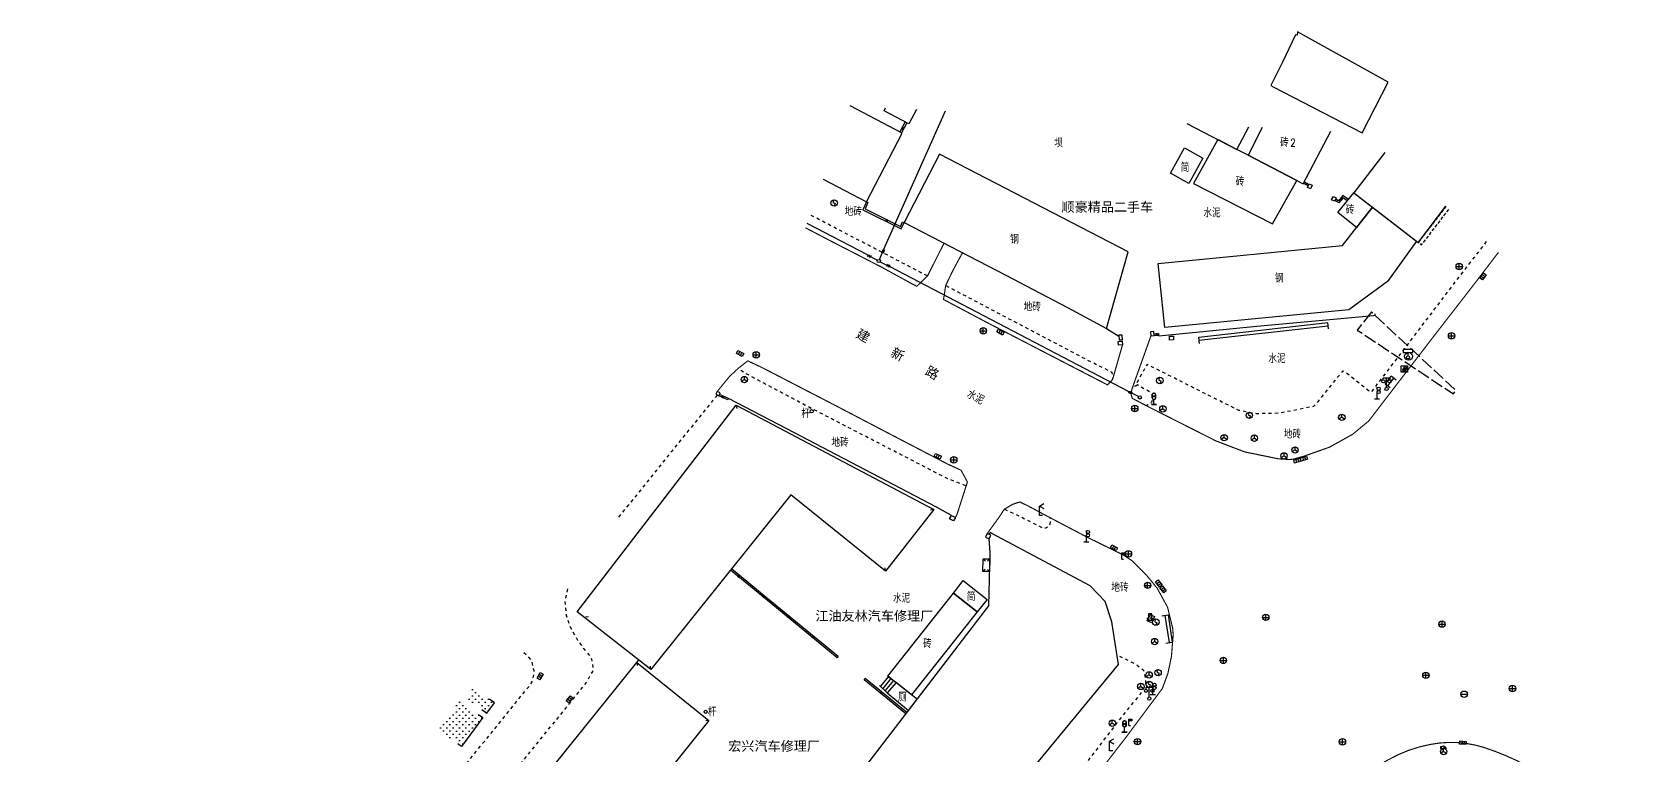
# Model space of a CAD drawing. Extents: x 5235 to 6165, y 11896 to 12757.
# Drawn here: x 5791.2 to 6040.7, y 12630.7 to 12743.6 of the extents above; entities that cross this region are included whole.
import ezdxf
from ezdxf.enums import TextEntityAlignment as Align

# ---------------------------------------------------------------- set-up
doc = ezdxf.new("R2010")
doc.units = 0
doc.header["$LTSCALE"] = 0.5
for name, pattern in [('X3', [5, 4, -1]), ('X32', [1.5, 1, -0.5]), ('X6', [2, 1, -1])]:
    doc.linetypes.add(name, pattern=pattern)
doc.layers.get('0').update_dxf_attribs({"linetype": 'CONTINUOUS'})
for name, color, linetype in [('COMPONENT', 4, 'CONTINUOUS'), ('DLDW', 11, 'CONTINUOUS'), ('DLSS', 4, 'CONTINUOUS'), ('DMTZ', 3, 'CONTINUOUS'), ('GXYZ', 2, 'CONTINUOUS'), ('JMD', 6, 'CONTINUOUS'), ('ZJ', 7, 'CONTINUOUS')]:
    doc.layers.add(name, color=color, linetype=linetype)
doc.styles.add('HZ', font='rs.shx', dxfattribs={"width": 0.8, "bigfont": 'hztxt.shx'})
doc.styles.add('宋体', font='')
doc.styles.add('等线体', font='simhei.ttf')
doc.styles.get('宋体').set_extended_font_data('SimSun')
doc.linetypes.add('10422', pattern='A,2,[150,AAA.SHX,S=1,R=0,X=0,Y=1],2,[177,AAA.SHX,S=1,R=0,X=0,Y=0.8],1e-09', length=4)
doc.linetypes.add('444', pattern='A,4.5,[145,AAA.SHX,S=1,R=0,X=0,Y=1],4.5,-0.5,[146,AAA.SHX,S=1,R=0,X=0,Y=0],-0.5', length=10)
pattern_1 = [(359.923406793, (-471936.39074, -3501704.4705), (0.50066795487, 0.49933115161), [0, -1]), (359.923406793, (-471935.89007, -3501703.9712), (0.50066795487, 0.49933115161), [0, -1])]

# ---------------------------------------------------------------- blocks, each defined once
blk = doc.blocks.new('gc041')
for p, q in [((-1, 0.5), (1, 0.5)), ((-1, -0.5), (-1, 0.5)), ((-0.33, 0.5), (-0.33, -0.5)), ((0.33, 0.5), (0.33, -0.5)), ((1, 0.5), (1, -0.5)), ((1, -0.5), (-1, -0.5))]:
    blk.add_line(p, q)
blk = doc.blocks.new('gcbj0612')
for p, q in [((-0.75, 0.26), (0.16, 0.53)), ((-0.57, -0.34), (0.34, -0.07))]:
    blk.add_line(p, q)
at = {"flags": 128}
for points in [[(-0.73, 0.26), (-0.77, 0.25), (-0.79, 0.23), (-0.81, 0.19), (-0.83, 0.15), (-0.84, 0.1), (-0.84, 0.05), (-0.84, -0.01), (-0.83, -0.07), (-0.81, -0.12), (-0.79, -0.18), (-0.77, -0.23), (-0.74, -0.27), (-0.7, -0.3), (-0.67, -0.33), (-0.63, -0.34), (-0.6, -0.34), (-0.57, -0.34), (-0.54, -0.32), (-0.51, -0.29), (-0.49, -0.25), (-0.48, -0.2), (-0.47, -0.15), (-0.47, -0.1), (-0.48, -0.04), (-0.49, 0.02), (-0.51, 0.07), (-0.54, 0.13), (-0.56, 0.17), (-0.6, 0.21), (-0.63, 0.24), (-0.67, 0.26), (-0.7, 0.27)], [(-0.71, 0.18), (-0.72, 0.17), (-0.75, 0.12), (-0.75, 0.04), (-0.74, -0.06), (-0.7, -0.15), (-0.66, -0.22), (-0.62, -0.25), (-0.6, -0.26), (-0.59, -0.24), (-0.57, -0.2), (-0.56, -0.12), (-0.58, -0.02), (-0.61, 0.08), (-0.66, 0.14), (-0.7, 0.17)]]:
    blk.add_lwpolyline(points, close=True, dxfattribs=at)
blk.add_lwpolyline([(0.3, -0.08), (0.33, -0.07), (0.36, -0.05), (0.38, -0.02), (0.4, 0.02), (0.41, 0.07), (0.42, 0.12), (0.41, 0.18), (0.41, 0.23), (0.39, 0.29), (0.37, 0.35), (0.35, 0.4), (0.32, 0.44), (0.28, 0.48), (0.25, 0.51), (0.21, 0.52), (0.18, 0.53), (0.15, 0.52)], dxfattribs=at)
at = {"extrusion": (0, 0, -1), "flags": 128}
blk.add_lwpolyline([(-0.4, 0.25), (-0.51, 0.28), (-0.61, 0.29), (-0.69, 0.27), (-0.77, 0.2), (-0.81, 0.09), (-0.82, -0.01), (-0.8, -0.06), (-0.76, -0.08), (-0.7, -0.09), (-0.64, -0.09), (-0.59, -0.07), (-0.57, -0.04), (-0.59, -0.01), (-0.63, 0.02), (-0.69, 0.03), (-0.75, 0.03), (-0.79, 0.02), (-0.84, -0.01), (-0.89, -0.1), (-0.91, -0.19), (-0.9, -0.29), (-0.87, -0.38)], dxfattribs=at)
blk.add_lwpolyline([(-0.09, -0.2), (-0.22, -0.54), (0.05, -0.54)], close=True)
blk = doc.blocks.new('gc048')
for q in [(-0.87, -0.5), (0, 1), (0.87, -0.5)]:
    blk.add_line((0, 0), q)
blk.add_circle((0, 0), 1)
blk = doc.blocks.new('gc043')
for p, q in [((-1, 0), (1, 0)), ((0, -1), (0, 1))]:
    blk.add_line(p, q)
blk.add_circle((0, 0), 1)
blk = doc.blocks.new('GC042')
blk.add_line((-1, 0), (1, 0))
blk.add_circle((0, 0), 1)
blk = doc.blocks.new('gc050')
for p, q in [((0, 1), (-0.38, 0.18)), ((-0.38, 0.18), (0.38, -0.18)), ((0, -1), (0.38, -0.18))]:
    blk.add_line(p, q)
blk.add_circle((0, 0), 1)
blk = doc.blocks.new('gc299')
for points in [[(-0.8, 0), (0, 0), (0.8, 0)], [(0, 3.1), (0, 3.6)], [(0, 3.1), (0, 2.1)], [(0, 1.6), (0, 2.1)], [(0, 0), (0, 1.6)]]:
    blk.add_lwpolyline(points)
for centre in [(0.5, 3.1), (0.5, 2.1)]:
    blk.add_circle(centre, 0.5)
blk = doc.blocks.new('gc298')
for points in [[(-0.8, 0), (0.8, 0), (-0.8, 0)], [(0, 0), (0, 1.6)]]:
    blk.add_lwpolyline(points)
at = {"flags": 128}
blk.add_lwpolyline([(0, 3.6), (-0.12, 3.58), (-0.23, 3.53), (-0.34, 3.45), (-0.44, 3.34), (-0.52, 3.2), (-0.58, 3.05), (-0.63, 2.87), (-0.65, 2.69), (-0.65, 2.51), (-0.63, 2.33), (-0.58, 2.15), (-0.52, 2), (-0.44, 1.86), (-0.34, 1.75), (-0.23, 1.67), (-0.12, 1.62), (0, 1.6), (0.12, 1.62), (0.23, 1.67), (0.34, 1.75), (0.44, 1.86), (0.52, 2), (0.58, 2.15), (0.63, 2.33), (0.65, 2.51), (0.65, 2.69), (0.63, 2.87), (0.58, 3.05), (0.52, 3.2), (0.44, 3.34), (0.34, 3.45), (0.23, 3.53), (0.12, 3.58)], close=True, dxfattribs=at)
for centre in [(0, 3.1), (0, 2.1)]:
    blk.add_circle(centre, 0.5)
blk = doc.blocks.new('GC097')
for p, q in [((-1, 2.92), (-1, 3.52)), ((-1, 3.52), (1, 3.52)), ((0, 0.52), (0, 3.52)), ((1, 3.52), (1, 2.92))]:
    blk.add_line(p, q)
for centre in [(-1, 2.42), (0.01, 0), (1, 2.42)]:
    blk.add_circle(centre, 0.5)
blk = doc.blocks.new('GC052')
for p, q in [((0, 3), (1.38, 3.81)), ((0, 0), (0, 3)), ((0, 3), (1.38, 2.19)), ((1, 0), (0, 0))]:
    blk.add_line(p, q)
blk = doc.blocks.new('gc002')
at = {"linetype": 'Continuous'}
blk.add_hatch(color=256, dxfattribs=at).paths.add_polyline_path([(0.5, 0.5), (-0.5, 0.5), (-0.5, -0.5), (0.5, -0.5)])
blk.add_lwpolyline([(-0.5, -0.5), (0.5, -0.5), (0.5, 0.5), (-0.5, 0.5), (-0.5, -0.5)])
blk = doc.blocks.new('gc170')
at = {"linetype": 'Continuous'}
blk.add_circle((0, 0), 0.5, dxfattribs=at)
blk = doc.blocks.new('gcbj0305')
for points in [[(-1.01, 1.01), (1.01, 1.01), (1.01, -1.01), (-1.01, -1.01)], [(-0.47, 0.01), (-0.39, -0.06), (-0.31, 0.01), (-0.39, 0.09)], [(0.13, 0.3), (0.13, -0.79), (0.15, -0.85), (0.24, -0.85), (0.28, -0.8), (0.28, -0.15), (0.33, -0.15), (0.33, -0.8), (0.36, -0.85), (0.44, -0.85), (0.49, -0.8), (0.49, 0.3), (0.52, 0.3), (0.52, -0.11), (0.55, -0.14), (0.6, -0.14), (0.64, -0.09), (0.64, 0.43), (0.53, 0.54), (0.14, 0.54), (0.03, 0.45), (-0.06, 0.26), (-0.33, 0.26), (-0.36, 0.24), (-0.36, 0.18), (-0.34, 0.15), (-0.01, 0.14), (0.11, 0.31)], [(-0.4, -0.13), (-0.31, -0.2), (-0.25, -0.13), (-0.33, -0.06)], [(-0.4, -0.25), (-0.3, -0.25), (-0.3, -0.35), (-0.4, -0.35)]]:
    blk.add_lwpolyline(points, close=True)
blk.add_lwpolyline([(-0.6, -0.18), (-0.47, -0.82), (-0.21, -0.82), (-0.09, -0.16)])
blk.add_circle((0.3, 0.72), 0.128)
blk = doc.blocks.new('gc292')
blk.add_lwpolyline([(0, 1.5), (1.5, 1.5), (1.5, 2.5), (-1.5, 2.5), (-1.5, 1.5)], close=True)
blk.add_lwpolyline([(0, 0.5), (0, 1.5)])
blk.add_circle((0, 0), 0.5)
blk = doc.blocks.new('gc013a')
at = {"linetype": 'Continuous'}
blk.add_line((0.5, 0), (4, 0), dxfattribs=at)
at = {"linetype": 'Continuous', "flags": 128}
for points in [[(2.77, 0.35), (3.38, 0), (2.77, -0.35)], [(3.39, 0.35), (4, 0), (3.39, -0.35)]]:
    blk.add_lwpolyline(points, dxfattribs=at)
blk = doc.blocks.new('gcbj0213')
for p, q in [((0, 0), (0, 2)), ((0, 2), (1, 2)), ((1, 1.5), (0, 1.5)), ((0, 0), (0.5, 0)), ((1, 2), (1, 1.5))]:
    blk.add_line(p, q)
blk = doc.blocks.new('A$C28A84825')
at = {"linetype": 'Continuous', "const_width": 0.2, "flags": 128}
blk.add_lwpolyline([(0.33, 1.43), (0.13, 0.73), (0.53, 0.73), (0.33, 0.03)], dxfattribs=at)
blk = doc.blocks.new('gc314')
for p, q in [((-0.5, 0.5), (-1, 0.5)), ((-1, 0), (1, 0)), ((0.5, 0), (0.5, 0.5)), ((0.5, 0.5), (1, 0.5))]:
    blk.add_line(p, q)
blk.add_lwpolyline([(-0.5, 0), (0.5, 0), (0.5, 2), (-0.5, 2)], close=True)
blk.add_blockref('A$C28A84825', (-0.33, 0.27))

msp = doc.modelspace()

# ---------------------------------------------------------------- hatches: boundary and pattern name
at = {"layer": 'DLDW', "linetype": 'Continuous'}
h = msp.add_hatch(dxfattribs=at)
h.set_pattern_fill('1061', color=256, scale=0.5, angle=-0.0766, style=0)
h.set_pattern_definition(pattern_1)
h.paths.add_polyline_path([(5858.97, 12639.66), (5862.29, 12637.23), (5863.47, 12638.84), (5860.15, 12641.27)])
h = msp.add_hatch(dxfattribs=at)
h.set_pattern_fill('1061', color=256, scale=0.5, angle=-0.0766, style=0)
h.set_pattern_definition(pattern_1)
h.paths.add_polyline_path([(5861.66, 12636.54), (5858.33, 12632.01), (5854.65, 12634.72), (5857.98, 12639.25)])

# ---------------------------------------------------------------- linework, layer by layer
for p, q in [((5973.46, 12695.96), (5993.62, 12698.25)), ((5973.51, 12695.47), (5993.67, 12697.75)), ((5993.73, 12697.25), (5993.62, 12698.25)), ((5973.57, 12694.97), (5973.46, 12695.96)), ((6002.6, 12688.64), (6003.53, 12689.85)), ((6003.39, 12688.03), (6002.6, 12688.64)), ((6003, 12688.34), (6003.93, 12689.55)), ((6004.33, 12689.24), (6003.53, 12689.85)), ((5967.7, 12652.42), (5968.69, 12652.57)), ((5968.19, 12652.49), (5968.83, 12648.26)), ((5968.69, 12652.57), (5969.33, 12648.33)), ((5968.34, 12648.19), (5969.33, 12648.33))]:
    msp.add_line(p, q, dxfattribs=at)
at = {"layer": 'DLDW', "linetype": 'X3', "flags": 128}
msp.add_lwpolyline([(6000.43, 12699.89), (5998.23, 12697.07), (6013.24, 12687.1), (6013.66, 12687.62)], close=True, dxfattribs=at)
at = {"layer": 'DLDW', "linetype": 'Continuous', "flags": 128}
msp.add_lwpolyline([(5926.19, 12642.04), (5924.83, 12640.44), (5924.83, 12640.44), (5928.14, 12637.68), (5929.48, 12639.42), (5928.63, 12640.1)], close=True, dxfattribs=at)
for points in [[(5861.51, 12637.8), (5862.29, 12637.23), (5863.47, 12638.84), (5862.67, 12639.43)], [(5860.98, 12637.04), (5861.66, 12636.54), (5858.33, 12632.01), (5857.72, 12632.46)]]:
    msp.add_lwpolyline(points, dxfattribs=at)
at = {"layer": 'DLDW', "linetype": 'Continuous'}
msp.add_circle((6006.24, 12692.95), 0.606, dxfattribs=at)
at = {"layer": 'DLSS', "linetype": 'X6', "flags": 128}
for points in [[(5931.1, 12705.51), (5926.67, 12707.82), (5912.78, 12715.05)], [(6018.39, 12710.88), (6014.5, 12705.88), (6008.6, 12698.13), (6000.35, 12687.33), (5996.42, 12690.45), (5995.94, 12690.65), (5991.42, 12685.13), (5986.1, 12684.08), (5982.47, 12683.99), (5979.74, 12684.52), (5975.17, 12686.79), (5965.39, 12691.71), (5963.46, 12688.22)], [(5959.23, 12688.5), (5959.95, 12689.23), (5960.11, 12689.67), (5959.93, 12690.46), (5956.27, 12692.28), (5933.94, 12704.02)], [(5937.08, 12672.74), (5934.18, 12673.88), (5912.39, 12685.13), (5902.58, 12690.35), (5901.49, 12691.04)], [(5898.25, 12686.92), (5897.49, 12685.97), (5891.16, 12678.15), (5882.83, 12667.82)], [(5943.1, 12669.08), (5944.93, 12668.29), (5949.19, 12666.12), (5949.59, 12666.2), (5949.94, 12666.34), (5950.19, 12666.57), (5950.27, 12666.78), (5950.31, 12667.15), (5950.28, 12667.75)], [(5874.9, 12656.65), (5874.47, 12654.65), (5874.67, 12652.54), (5875.28, 12650.72), (5876.45, 12648.62), (5877.43, 12647.27), (5878.37, 12646.16), (5878.64, 12645.66), (5878.86, 12644.32), (5878.78, 12643.77), (5877.8, 12642.02), (5875.82, 12639.59), (5868.89, 12631.03), (5864.62, 12625.79), (5847.72, 12604.86), (5821.7, 12572.64), (5809.56, 12557.69), (5794.9, 12539.62), (5790.58, 12534.22), (5782.43, 12524.16), (5766.5, 12504.42), (5747.8, 12481.36), (5747.44, 12480.93), (5746.47, 12480.52), (5742.94, 12476.15), (5732.27, 12462.99), (5727.4, 12456.99), (5720.76, 12448.77), (5718.47, 12445.98), (5718.01, 12445.62), (5717.54, 12445.35), (5716.85, 12445.13), (5716, 12444.97), (5715.62, 12444.93), (5715.22, 12444.93), (5714.63, 12445.05), (5714.19, 12445.19), (5713.77, 12445.4), (5713.41, 12445.63), (5706.7, 12450.8), (5692.14, 12462.01), (5682.04, 12469.79), (5654.58, 12490.89), (5647.45, 12496.35), (5647.45, 12496.35), (5646.13, 12497.37), (5645.66, 12497.84), (5645.37, 12498.18), (5644.99, 12498.8), (5644.6, 12499.66), (5644.47, 12500.08), (5644.42, 12500.49), (5644.41, 12501.03), (5644.46, 12501.42), (5644.59, 12501.9), (5644.86, 12502.4), (5651.15, 12510.63), (5654.15, 12514.55), (5654.57, 12515.1)], [(5843.75, 12612.78), (5844.33, 12612.82), (5845.23, 12613.1), (5846.09, 12613.52), (5846.93, 12614.38), (5855.34, 12624.71), (5866.21, 12638.16), (5869.09, 12641.7), (5869.41, 12642.27), (5869.58, 12642.95), (5869.67, 12643.85), (5869.27, 12645.45), (5868.68, 12646.16), (5867.9, 12646.79)], [(5924.55, 12588.61), (5925.81, 12590.19), (5931.15, 12597.11), (5942.17, 12611.54), (5951.19, 12623.28), (5960.36, 12635.23), (5964.43, 12640.31), (5965.18, 12641.63), (5965.2, 12642.46), (5964.96, 12643.75), (5964.8, 12643.97), (5963.46, 12644.96), (5960.7, 12646.32)]]:
    msp.add_lwpolyline(points, dxfattribs=at)
at = {"layer": 'DLSS', "linetype": 'Continuous', "const_width": 0.175, "flags": 128}
for points in [[(5912.04, 12713.04), (5916.1, 12710.92), (5924.01, 12706.85), (5928.58, 12704.34), (5929.44, 12703.9), (5931.1, 12705.51), (5932.24, 12707.76), (5933.69, 12710.63)], [(5936.57, 12709.14), (5935.04, 12706.31), (5933.94, 12704.02), (5933.61, 12701.84), (5940.14, 12698.38), (5959.23, 12688.5), (5959.95, 12689.23), (5960.11, 12689.67), (5961.55, 12694.72)], [(5966.01, 12696.18), (5963.08, 12687.98), (5962.88, 12687.13), (5963.08, 12686.41), (5965.09, 12685.35), (5976.12, 12679.77), (5980.65, 12678.04), (5985.9, 12676.96), (5987.71, 12676.85), (5988.34, 12676.93), (5989.95, 12677.38), (5993.9, 12678.78), (5997.52, 12680.8), (6000.03, 12682.87), (6002.13, 12685.62), (6010.22, 12696.15), (6016.78, 12704.61), (6020.29, 12709.21)], [(5935.46, 12667.82), (5935.71, 12668.26), (5937.34, 12673.35), (5936.34, 12675.18), (5934.25, 12676.14), (5926.14, 12680.36), (5916, 12685.66), (5905.24, 12691.22), (5903.03, 12692.26), (5901.49, 12691.04), (5900.22, 12689.86), (5898.63, 12687.93), (5898.27, 12687.48)], [(5954.35, 12623.45), (5961.97, 12633.29), (5967.78, 12641.08), (5968.65, 12643.42), (5969.21, 12646.12), (5969.48, 12649.51), (5969.39, 12650.58), (5968.59, 12653.81), (5966.98, 12656.75), (5965.34, 12658.75), (5963.11, 12660.99), (5961.77, 12661.9), (5960.17, 12662.69), (5956.07, 12664.71), (5950.28, 12667.75), (5946.81, 12669.6), (5945.54, 12670.22), (5944.38, 12669.85), (5943.1, 12669.08), (5942.27, 12667.82), (5940.43, 12665.28)]]:
    msp.add_lwpolyline(points, dxfattribs=at)
at = {"layer": 'DLSS', "linetype": 'X6', "flags": 128}
msp.add_lwpolyline([(5965.09, 12685.35, 0.718073), (5965.94, 12687.31), (5965.94, 12687.31), (5963.91, 12688.5), (5963.08, 12687.98)], format="xyb", dxfattribs=at)
at = {"layer": 'DLSS', "linetype": 'Continuous', "const_width": 0.175, "elevation": 520.04, "flags": 128}
msp.add_lwpolyline([(5981.31, 12590.9), (5976.94, 12594.22, -0.186611), (5975.85, 12596.96), (5998.83, 12626.8, -0.084245), (6003.08, 12629.96, -0.084137), (6009.66, 12632.36, -0.12525), (6018.01, 12631.89, -0.031205), (6023.22, 12629.8), (6039.22, 12621.54, -0.41424), (6040.36, 12618.3), (6039.5, 12616.71)], format="xyb", dxfattribs=at)
at = {"layer": 'DMTZ', "linetype": '10422', "flags": 128}
msp.add_lwpolyline([(5942.65, 12622.3), (5946.02, 12626.7), (5946.74, 12627.59), (5960.93, 12644.83)], dxfattribs=at)
at = {"layer": 'GXYZ', "linetype": 'Continuous'}
for p, q in [((5924.31, 12709.69), (5933.93, 12731.28)), ((5921.72, 12708.79), (5912.29, 12713.7)), ((5962.5, 12687.47), (5925.27, 12706.93))]:
    msp.add_line(p, q, dxfattribs=at)
at = {"layer": 'GXYZ', "linetype": 'Continuous', "flags": 128}
msp.add_lwpolyline([(5965.4, 12651.65), (5965.81, 12652.66), (5966.57, 12652.36), (5966.16, 12651.35)], close=True, dxfattribs=at)
at = {"layer": 'JMD', "linetype": 'Continuous'}
for p, q in [((5901.24, 12685.32), (5901.35, 12684.84)), ((5932.07, 12669.02), (5931.58, 12668.92)), ((5939.8, 12661.36), (5940.15, 12660.99)), ((5940.85, 12661.33), (5940.48, 12660.98)), ((5924.53, 12659.44), (5924.48, 12659.93)), ((5939.76, 12659.36), (5940.12, 12659.71)), ((5940.8, 12659.34), (5940.46, 12659.7)), ((5877.67, 12652.27), (5878.17, 12652.34)), ((5885.7, 12645.17), (5885.76, 12644.68)), ((5887.9, 12644.08), (5887.84, 12644.57)), ((5925.01, 12642.97), (5923.77, 12641.43)), ((5925.4, 12642.66), (5924.12, 12641.1)), ((5925.79, 12642.35), (5924.48, 12640.77)), ((5926.19, 12642.04), (5924.83, 12640.44)), ((5896.97, 12636.08), (5896.47, 12636.02))]:
    msp.add_line(p, q, dxfattribs=at)
at = {"layer": 'JMD', "linetype": 'Continuous', "flags": 128}
for points in [[(5998.99, 12727.87), (5999.01, 12727.89), (6003.05, 12735.77), (5988.88, 12743.62), (5988.83, 12743.13), (5988.6, 12743.16), (5986.58, 12738.9), (5984.72, 12735.25), (5985.12, 12735.07)], [(5971.92, 12719.95), (5969.06, 12721.55), (5971.26, 12725.5), (5974.12, 12723.91)], [(5976.46, 12726.82), (5972.65, 12719.97), (5985, 12713.63), (5988.81, 12720.41), (5981.17, 12724.38), (5979.44, 12725.28), (5979.44, 12725.28)], [(5927.45, 12713.87), (5943.32, 12705.64), (5952.96, 12700.58), (5959.08, 12697.33), (5962.45, 12709.27), (5932.98, 12724.54)], [(5990.91, 12719.12), (5990.46, 12719.35), (5990.74, 12719.9), (5991.19, 12719.67)], [(5994.68, 12717.17), (5994.23, 12717.4), (5994.52, 12717.95), (5994.96, 12717.72)], [(5998.13, 12713.1), (5995.19, 12715.4), (5995.19, 12715.4), (5995.19, 12715.4), (5997.7, 12718.48), (6000.6, 12716.26)], [(6007.51, 12710.96), (6002.96, 12704.63), (5996.92, 12700.23), (5968.16, 12697.48), (5967.12, 12707.48), (5995.91, 12710.25), (6000.6, 12716.26)], [(5960.93, 12694.69), (5960.88, 12695.28), (5961.5, 12695.33), (5961.55, 12694.74)], [(5961.55, 12695.55), (5961.49, 12696.29), (5961, 12696.25), (5961.05, 12695.52)], [(5966.45, 12696.82), (5965.95, 12696.79), (5965.99, 12696.18), (5966.49, 12696.21)], [(5968.93, 12695.5), (5968.9, 12696.1), (5969.53, 12696.12), (5969.55, 12695.53)], [(5932.07, 12669.02), (5924.53, 12659.44), (5909.74, 12671.34), (5887.9, 12644.08), (5876.39, 12653.09), (5901.24, 12685.32)], [(5898.73, 12687.25), (5898.27, 12687.48), (5898.04, 12687.03), (5898.49, 12686.79)], [(5934.84, 12668.12), (5935.46, 12667.82), (5935.15, 12667.25), (5934.54, 12667.58)], [(5940.17, 12664.7), (5940.75, 12664.44), (5941.01, 12665.02), (5940.43, 12665.28)], [(5940.8, 12659.34), (5939.76, 12659.36), (5939.8, 12661.36), (5940.85, 12661.33)], [(5938.87, 12653.04), (5935.15, 12655.98), (5936.67, 12657.97), (5940.42, 12655)], [(5924.91, 12643.04), (5935.15, 12655.98), (5938.87, 12653.04), (5928.63, 12640.1)], [(5885.7, 12645.17), (5896.97, 12636.08), (5877.83, 12612.22), (5866.55, 12621.37)]]:
    msp.add_lwpolyline(points, close=True, dxfattribs=at)
for points in [[(5914.83, 12720.62), (5921.56, 12717.11), (5927.17, 12727.8), (5919.03, 12732.06)], [(5929.41, 12731.52), (5928.2, 12729.26), (5924.32, 12731.31), (5924.56, 12731.77)], [(5927.9, 12729.42), (5927.02, 12727.87)], [(5971.63, 12729.31), (5979.44, 12725.28), (5981.31, 12728.8)], [(5983.4, 12728.69), (5981.17, 12724.38), (5989.8, 12719.9), (5994.08, 12728.13)], [(6002.53, 12724.78), (5997.7, 12718.48), (6007.76, 12710.76), (6008, 12711.07), (6012.09, 12716.4)], [(5989.97, 12720.23), (5990.69, 12719.8)], [(5996.68, 12717.23), (5996.01, 12717.73), (5995.35, 12716.92), (5994.74, 12717.29)], [(5921.56, 12717.11), (5921.79, 12717.01), (5921.36, 12715.98), (5926.89, 12713.23), (5927.22, 12713.97), (5927.45, 12713.87)], [(5966.48, 12696.46), (5967.17, 12696.53), (5967.19, 12696.28)], [(5900, 12686.39), (5899.9, 12686.16), (5898.51, 12686.79)], [(5917.17, 12646.08), (5917.01, 12645.89), (5905.74, 12655.13), (5900.32, 12659.58)], [(5924.85, 12643.09), (5926.19, 12642.04)], [(5927.71, 12637.12), (5921.2, 12642.45), (5921.36, 12642.65)], [(5924.83, 12640.44), (5923.63, 12641.57)]]:
    msp.add_lwpolyline(points, dxfattribs=at)
at = {"layer": 'JMD', "color": 7, "linetype": 'Continuous', "flags": 128}
for points in [[(5927.63, 12729.56), (5926.76, 12728.01)], [(5989.86, 12720.01), (5990.58, 12719.58)], [(5996.84, 12717.43), (5995.96, 12718.07), (5995.29, 12717.25), (5994.86, 12717.51)], [(5921.56, 12717.11), (5921.03, 12715.86), (5927.01, 12712.89), (5927.45, 12713.87)], [(5966.49, 12696.21), (5967.19, 12696.28)], [(5900, 12686.39), (5898.61, 12687.02)], [(5917.17, 12646.08), (5905.9, 12655.32), (5900.48, 12659.78)], [(5927.86, 12637.32), (5921.36, 12642.65)]]:
    msp.add_lwpolyline(points, dxfattribs=at)
at = {"layer": 'JMD', "linetype": 'X32', "flags": 128}
msp.add_lwpolyline([(6012.09, 12716.4), (6007.76, 12710.76), (6008.28, 12710.37), (6012.58, 12715.97)], dxfattribs=at)
at = {"layer": 'JMD', "linetype": '444', "flags": 128}
for points in [[(5967.19, 12696.28), (5967.23, 12696.16), (5982.55, 12697.65), (6000.78, 12699.32), (6001.03, 12699.4), (6001.03, 12699.62)], [(5959.08, 12697.33), (5961.01, 12696.13)], [(5934.84, 12668.12), (5932.49, 12669.4), (5909.14, 12681.63), (5900, 12686.39)], [(5960.93, 12644.83), (5959.91, 12651.49), (5958.87, 12654.7), (5956.52, 12657.14), (5950.17, 12660.52), (5941.15, 12665.31), (5940.89, 12665.44), (5940.71, 12665.15)], [(5901.33, 12602.7), (5909.61, 12613.54), (5923.69, 12631.89), (5940.68, 12654.02), (5940.87, 12662.33), (5940.75, 12664.44)], [(5885.7, 12645.17), (5886.04, 12645.57)]]:
    msp.add_lwpolyline(points, dxfattribs=at)

# ---------------------------------------------------------------- block references
at = {"layer": 'COMPONENT', "linetype": 'Continuous', "xscale": 0.5, "yscale": 0.5}
for name, p in [('gcbj0305', (6005.59, 12690.98)), ('gcbj0213', (5961.47, 12661.27)), ('gcbj0213', (5962.54, 12635.31)), ('gcbj0612', (6011.63, 12631.85, 520.04))]:
    msp.add_blockref(name, p, dxfattribs=at)
at = {"layer": 'DLDW', "linetype": 'Continuous', "xscale": 0.5, "yscale": 0.5}
for name, p in [('gc292', (6006.16, 12692.8)), ('GC097', (6002.8, 12687.86)), ('GC097', (5965.74, 12639.52))]:
    msp.add_blockref(name, p, dxfattribs=at)
at = {"layer": 'DLSS', "linetype": 'Continuous', "xscale": 0.5, "yscale": 0.5}
for name, p in [('gc299', (6001.33, 12686.35)), ('gc298', (5966.47, 12685.42)), ('GC052', (5948.58, 12668.09)), ('gc299', (5955.92, 12663.98)), ('gc299', (5966.31, 12640.14)), ('gc298', (5961.88, 12634.26)), ('GC052', (5959.54, 12631.35))]:
    msp.add_blockref(name, p, dxfattribs=at)
at = {"layer": 'GXYZ', "linetype": 'Continuous', "xscale": 0.5, "yscale": 0.5}
for name, p in [('gc050', (5916.53, 12716.91)), ('gc170', (5923.49, 12707.86)), ('gc043', (6014.16, 12706.99)), ('gc043', (5939.82, 12696.95)), ('gc043', (6012.96, 12696.16)), ('gc043', (5904.35, 12693.2)), ('gc048', (5902.5, 12689.33)), ('gc050', (5967.39, 12689.19)), ('gc043', (5963.48, 12684.82)), ('gc170', (5964.27, 12686.55)), ('gc048', (5967.87, 12684.77)), ('gc170', (5913.01, 12684.39)), ('gc050', (5981.38, 12683.75)), ('gc048', (5995.82, 12683.44)), ('gc048', (5977.44, 12680.27)), ('gc048', (5982.16, 12680.18)), ('gc048', (5986.79, 12677.42)), ('gc048', (5988.51, 12678.34)), ('gc043', (5935.21, 12676.8)), ('gc043', (5962.49, 12662.11)), ('gc043', (5965.49, 12657.2)), ('gc314', (5965.88, 12651.77)), ('gc043', (5983.94, 12652.2)), ('gc050', (5966.77, 12651.46)), ('gc043', (6011.47, 12651.15, 520.04)), ('gc048', (5966.59, 12648.42)), ('gc043', (5977.32, 12645.48)), ('gc048', (5965.72, 12643.21)), ('gc050', (5967.12, 12643.56)), ('gc043', (6008.95, 12643.15, 520.04)), ('gc048', (5964.43, 12641.41)), ('gc050', (5965.75, 12641.74)), ('GC042', (6014.93, 12640.2, 520.04)), ('gc043', (6022.48, 12641.09, 520.04)), ('gc170', (5896.46, 12637.45)), ('gc048', (5959.97, 12635.67)), ('gc043', (5963.91, 12632.79)), ('gc043', (5995.92, 12632.76, 520.04)), ('gc048', (6011.72, 12631.24, 520.04))]:
    msp.add_blockref(name, p, dxfattribs=at)
at = {"layer": 'GXYZ', "linetype": 'Continuous'}
for p, xscale, yscale, rotation in [((5923.49, 12707.86), 0.5, 0.5, 152.4556622910245), ((5923.49, 12707.86), 0.5, 0.5, 65.97731193727988), ((5923.49, 12707.86), 0.4999999999999999, 0.4999999999999999, 332.4037430949878), ((5964.27, 12686.55), 0.4999999999999999, 0.4999999999999999, 152.4037430949878)]:
    msp.add_blockref('gc013a', p, dxfattribs=dict(at, xscale=xscale, yscale=yscale, rotation=rotation))
for p, xscale, yscale, zscale, rotation in [((6017.87, 12705.44), 0.5, 0.5, 0.5, 52.84500479552952), ((5942.5, 12696.75), 0.4999999999999987, 0.4999999999999987, 0.4999999999999987, 331.8083320096762), ((5901.84, 12693.41), 0.5, 0.5, 0.5, 153.2215991663261), ((5932.71, 12677.36), 0.5, 0.5, 0.5, 153.2215991663261), ((5988.85, 12676.68), 0.4999999999999999, 0.4999999999999999, 0.4999999999999999, 16.7221349863283), ((5989.9, 12677), 0.4999999999999999, 0.4999999999999999, 0.4999999999999999, 16.7221349863283), ((5960.24, 12663.08), 0.5, 0.5, 0.5, 153.2215991663261), ((5967.24, 12657.49), 0.4999999999999999, 0.4999999999999999, 0.4999999999999999, 127.3440752050517), ((5967.9, 12656.57), 0.4999999999999999, 0.4999999999999999, 0.4999999999999999, 127.3440752050517), ((5870.59, 12643.01), 0.5, 0.5, 0.5, 239.3514321995765), ((5875.19, 12639.41), 0.5, 0.5, 0.5, 229.7412276407026), ((6014.74, 12632.62, 520.04), 0.4999999999999996, 0.4999999999999996, 0.4999999999999996, 354.8234203038745)]:
    msp.add_blockref('gc041', p, dxfattribs=dict(at, xscale=xscale, yscale=yscale, zscale=zscale, rotation=rotation))
at = {"layer": 'JMD', "linetype": 'Continuous', "xscale": 0.25, "yscale": 0.25}
for p, rotation in [((5927.22, 12728.57), 240.5511179958305), ((5990.35, 12719.86), 328.9451998677043), ((5995.74, 12717.6), 230.4853780144501), ((5924.76, 12714.15), 333.5531863291972), ((5966.9, 12696.38), 6.198405900230325), ((5899.11, 12686.65), 155.6568767413009), ((5901.63, 12658.67), 140.6273597637435), ((5905.49, 12655.5), 140.6273597637435), ((5909.36, 12652.33), 140.627359763781), ((5913.22, 12649.16), 140.627359763781), ((5923.88, 12640.42), 140.6510477258889)]:
    msp.add_blockref('gc002', p, dxfattribs=dict(at, rotation=rotation))

# ---------------------------------------------------------------- texts
at = {"layer": 'DLDW', "linetype": 'Continuous', "style": 'HZ', "width": 0.8}
msp.add_text('厕', height=1.25, dxfattribs=at).set_placement((5927.18, 12639.82), align=Align.MIDDLE)
at = {"layer": 'DLSS', "linetype": 'Continuous', "style": '等线体'}
msp.add_text('建    新    路', height=1.5, rotation=331.7443, dxfattribs=at).set_placement((5926.47, 12693.32), align=Align.MIDDLE)
at = {"layer": 'DLSS', "linetype": 'Continuous', "style": 'HZ', "width": 0.8}
msp.add_text('水泥', height=1.25, rotation=332.1979, dxfattribs=at).set_placement((5938.66, 12686.68), align=Align.MIDDLE)
at = {"layer": 'DMTZ', "linetype": 'Continuous', "style": 'HZ', "width": 0.8}
for s, p in [('坝', (5951.59, 12726.39)), ('地砖', (5919.52, 12715.69)), ('水泥', (5975.54, 12715.48)), ('地砖', (5947.47, 12700.78)), ('水泥', (5985.69, 12692.73)), ('地砖', (5917.45, 12679.63)), ('地砖', (5988.11, 12680.93)), ('地砖', (5961.16, 12656.98)), ('水泥', (5927.06, 12655.3))]:
    msp.add_text(s, height=1.25, dxfattribs=at).set_placement(p, align=Align.MIDDLE)
at = {"layer": 'GXYZ', "linetype": 'Continuous', "style": 'HZ', "width": 0.8}
for p in [(5912.07, 12684.13), (5897.47, 12637.55)]:
    msp.add_text('杆', height=1.25, dxfattribs=at).set_placement(p, align=Align.MIDDLE)
at = {"layer": 'JMD', "linetype": 'Continuous', "style": 'HZ', "width": 0.8}
for s, p in [('砖', (5987.53, 12726.31)), ('砖', (5980.6, 12720.21)), ('砖', (5997.78, 12715.8)), ('钢', (5945.37, 12711.19)), ('钢', (5986.72, 12705.12)), ('砖', (5931.77, 12648.04))]:
    msp.add_text(s, height=1.25, dxfattribs=at).set_placement(p, align=Align.MIDDLE_RIGHT)
msp.add_text('2', height=1.2, dxfattribs=at).set_placement((5987.78, 12726.31), align=Align.MIDDLE_LEFT)
for p in [(5971.34, 12722.57), (5937.92, 12655.55)]:
    msp.add_text('简', height=1.25, dxfattribs=at).set_placement(p, align=Align.MIDDLE)
at = {"layer": 'ZJ', "linetype": 'Continuous', "style": '宋体'}
for s, p in [('顺豪精品二手车', (5966.35, 12716.29)), ('江油友林汽车修理厂', (5932, 12652.43)), ('宏兴汽车修理厂', (5914.31, 12632.1))]:
    msp.add_text(s, height=1.5, dxfattribs=at).set_placement(p, align=Align.MIDDLE_RIGHT)

doc.saveas('drawing.dxf')
